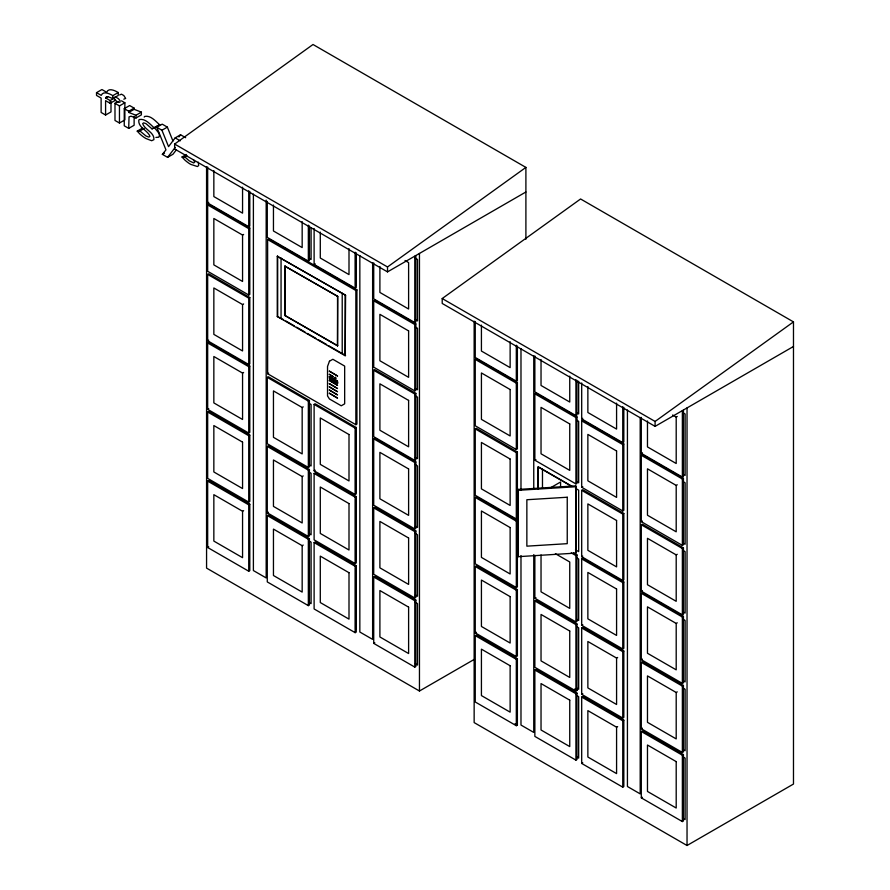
<?xml version="1.0" encoding="UTF-8"?>
<svg xmlns="http://www.w3.org/2000/svg" width="890" height="890" viewBox="0 0 890 890"><rect width="100%" height="100%" fill="white"/><g stroke="black" fill="none" stroke-linecap="round" stroke-linejoin="round"><path stroke-width="1.33" d="M334.762 377.571L335.497 377.338M119.616 94.941L121.474 94.173L123.799 95.519L125.668 98.434L123.799 99.168M114.487 98.034L110.16 100.537L105.643 97.922L106.144 97.055L108.224 96.776L112.841 98.579L118.248 95.464L118.248 92.516C115.077 90.669 108.68 87.431 106.622 92.249L101.927 89.534L96.521 92.66L96.521 95.419L101.126 98.078L101.126 112.451L105.587 115.033L110.994 111.906L110.994 101.46M144.191 117.091L144.681 116.423C150.655 115.088 155.583 121.207 159.655 124.778L152.012 128.872L146.016 123.665L143.679 122.831L142.667 123.588C144.681 129.851 154.56 132.31 153.892 139.663L151.678 140.731L146.016 138.551A29.203 16.866 60 0 1 139.975 134.09L137.227 131.142L142.634 128.015M185.676 137.705L180.57 134.757L175.163 137.883L168.555 146.65L161.947 130.24L156.807 127.281L162.214 124.155L167.353 127.125L172.949 140.998M178.923 136.949L180.57 134.757M156.807 127.281L165.963 149.887L162.358 154.348L167.576 157.363L175.196 147.44M176.365 149.832L172.983 154.237L167.576 157.363M525.901 191.995L387.517 271.884L174.629 148.975L174.629 144.058L313.013 44.5L525.901 167.409L525.901 239.221M387.517 271.884L387.517 266.967L525.901 167.409M793.48 346.477L655.096 426.366L442.208 303.457L442.208 298.539L580.591 198.982L793.48 321.891L793.48 784.046L687.035 845.5L474.147 722.591L474.147 321.145M655.096 426.366L655.096 421.448L793.48 321.891M335.452 378.584L336.142 378.372L335.452 377.36M105.643 97.922L107.812 96.676M96.521 92.66L101.215 95.364C103.273 90.558 109.67 93.784 112.841 95.63L118.248 92.516M105.587 115.033L105.587 100.659L110.16 103.296L115.578 100.181M121.518 100.848L124.867 102.773L124.867 119.916L119.46 123.031L114.988 120.462L114.988 103.318L118.237 101.449M114.988 103.318L119.46 105.899L124.867 102.773M134.123 116.312L134.123 125.256L128.716 128.383L124.255 125.802L124.255 108.669L129.662 105.543L134.123 108.124L134.123 109.325L128.716 112.44L128.716 111.25L134.123 108.124M128.716 112.44L135.97 115.255L141.376 112.129L141.376 114.888L135.97 118.014L131.019 116.201L129.028 116.901L128.716 128.383M137.227 131.142L139.908 130.952L144.224 128.46M152.012 128.872L159.655 124.778M161.947 130.24L167.353 127.125M162.358 154.348L164.528 153.102M198.248 162.136L198.692 165.529L197.458 166.541L190.816 164.416A29.203 16.866 60 0 1 184.775 159.955L182.027 157.007L186.355 154.504M182.027 157.007L184.708 156.818L186.867 155.572M207.67 167.031L207.67 202.987L208.738 202.364M207.67 204.922L208.738 204.311L249.801 228.018L249.801 294.39L248.733 295.002L207.67 271.294L207.67 204.922L248.733 228.63L249.801 228.018M207.67 202.987L248.733 226.694L249.801 226.071L249.801 191.506M242.558 235.049L242.558 281.463L213.845 264.886L213.845 218.473L242.558 235.049L243.626 234.437M267.623 239.532L268.68 238.921L356.923 289.862L356.923 424.085L355.855 424.697L267.623 373.755L267.623 239.532L355.855 290.485L356.923 289.862M207.67 274.42L208.738 273.809L249.801 297.516L249.801 363.888L248.733 364.5L207.67 340.792L207.67 274.42L248.733 298.128L249.801 297.516M277.257 256.287L345.587 295.246L345.164 355.722L277.257 316.506L277.257 256.287L345.587 295.246M281.051 257.989L281.051 318.22M284.889 266.143L337.744 296.415L337.532 345.854L284.889 315.472L284.889 266.143L337.744 296.415M267.278 201.44L267.278 237.396L308.341 261.104L309.409 260.492L309.409 225.927M242.558 304.547L242.558 350.96L213.845 334.384L213.845 287.959L242.558 304.547L243.626 303.924M314.114 228.485L314.114 264.441L315.182 263.818M207.67 340.792L208.738 340.18M207.67 342.95L208.738 342.339L249.801 366.046L249.801 432.418L248.733 433.041L207.67 409.333L207.67 342.95L248.733 366.669L249.801 366.046M277.257 316.506L283.454 319.599M284.889 315.472L337.744 345.732M342.216 293.3L342.216 353.519M314.114 264.441L355.177 288.149L356.245 287.526L356.245 252.96M242.558 373.077L242.558 419.49L213.845 402.914L213.845 356.501L242.558 373.077L243.626 372.465M373.722 300.798L374.79 300.186L415.853 323.893L415.853 390.265L414.784 390.877L373.722 367.17L373.722 300.798L414.784 324.505L415.853 323.893M267.623 373.755L268.68 373.144M207.67 409.333L208.738 408.71M267.278 377.371L268.346 376.759L309.409 400.467L309.409 466.838L308.341 467.45L267.278 443.743L267.278 377.371L308.341 401.079L309.409 400.467M207.67 412.014L208.738 411.403L249.801 435.11L249.801 501.482L248.733 502.094L207.67 478.386L207.67 412.014L248.733 435.722L249.801 435.11M373.722 262.895L373.722 298.851L414.784 322.558L415.853 321.946L415.853 255.575M302.166 407.498L302.166 453.911L273.453 437.324L273.453 390.91L302.166 407.498L303.234 406.875M314.114 404.416L315.182 403.793L356.245 427.5L356.245 493.872L355.177 494.495L314.114 470.788L314.114 404.416L355.177 428.123L356.245 427.5M373.722 370.284L374.79 369.673L415.853 393.38L415.853 459.752L414.784 460.375L373.722 436.667L373.722 370.284L414.784 394.003L415.853 393.38M267.278 446.424L268.346 445.812L309.409 469.52L309.409 535.891L308.341 536.514L267.278 512.796L267.278 446.424L308.341 470.131L309.409 469.52M207.67 481.134L208.738 480.522L249.801 504.23L249.801 570.601L248.733 571.213L207.67 547.506L207.67 481.134L248.733 504.841L249.801 504.23M475.249 359.415L476.317 358.792L517.379 382.5L517.379 448.883L516.311 449.495L475.249 425.787L475.249 359.415L516.311 383.123L517.379 382.5M302.166 476.551L302.166 522.964L273.453 506.388L273.453 459.974L302.166 476.551L303.234 475.939M242.558 511.261L242.558 557.674L213.845 541.087L213.845 494.673L242.558 511.261L243.626 510.638M314.114 470.788L315.182 470.165M373.722 438.826L374.79 438.214L415.853 461.921L415.853 528.293L414.784 528.905L373.722 505.197L373.722 438.826L414.784 462.533L415.853 461.921M314.114 473.469L315.182 472.857L356.245 496.564L356.245 562.936L355.177 563.548L314.114 539.841L314.114 473.469L355.177 497.176L356.245 496.564M267.278 512.796L268.346 512.184M207.67 547.506L208.738 546.894M267.278 515.544L268.346 514.932L309.409 538.639L309.409 605.011L308.341 605.634L267.278 581.915L267.278 515.544L308.341 539.251L309.409 538.639M475.249 321.512L475.249 357.469L516.311 381.176L517.379 380.564L517.379 345.988M534.857 393.825L535.925 393.213L576.987 416.921L576.987 483.292L575.919 483.904L534.857 460.197L534.857 393.825L575.919 417.532L576.987 416.921M475.249 428.902L476.317 428.29L517.379 451.998L517.379 518.369L516.311 518.981L475.249 495.274L475.249 428.902L516.311 452.609L517.379 451.998M302.166 545.67L302.166 592.084L273.453 575.507L273.453 529.094L302.166 545.67L303.234 545.058M373.722 507.878L374.79 507.267L415.853 530.974L415.853 597.346L414.784 597.969L373.722 574.261L373.722 507.878L414.784 531.597L415.853 530.974M314.114 542.589L315.182 541.977L356.245 565.684L356.245 632.056L355.177 632.668L314.114 608.96L314.114 542.589L355.177 566.296L356.245 565.684M534.857 355.933L534.857 391.878L575.919 415.586L576.987 414.974L576.987 380.408M581.693 382.967L581.693 418.923L582.761 418.311M581.693 420.87L582.761 420.247L623.823 443.965L623.823 510.337L622.755 510.949L581.693 487.242L581.693 420.87L622.755 444.577L623.823 443.965M534.857 460.197L535.925 459.585M475.249 497.443L476.317 496.831L517.379 520.539L517.379 586.91L516.311 587.522L475.249 563.815L475.249 497.443L516.311 521.151L517.379 520.539M373.722 576.998L374.79 576.386L415.853 600.094L415.853 666.465L414.784 667.088L373.722 643.381L373.722 576.998L414.784 600.717L415.853 600.094M581.693 418.923L622.755 442.63L623.823 442.019L623.823 407.442M550.398 487.876L560.578 481.991L560.578 487.364M672.606 415.018L676.2 417.087L677.257 416.476M581.693 487.242L582.761 486.63M641.301 417.388L641.301 453.333L642.369 452.721M641.301 455.28L642.369 454.668L683.431 478.375L683.431 544.747L682.363 545.359L641.301 521.651L641.301 455.28L682.363 478.987L683.431 478.375M581.693 490.357L582.761 489.745L623.823 513.452L623.823 579.824L622.755 580.447L581.693 556.728L581.693 490.357L622.755 514.064L623.823 513.452M475.249 566.496L476.317 565.884L517.379 589.592L517.379 655.963L516.311 656.575L475.249 632.868L475.249 566.496L516.311 590.203L517.379 589.592M373.722 643.381L374.79 642.758M641.301 453.333L682.363 477.051L683.431 476.428L683.431 410.056M676.2 485.406L676.2 531.82L647.475 515.243L647.475 468.819L676.2 485.406L677.257 484.794M571.235 552.857L575.919 555.56L576.987 554.948L576.987 621.32L575.919 621.932L534.857 598.225L534.857 555.36M641.301 521.651L642.369 521.039M581.693 556.728L582.761 556.116M581.693 558.898L582.761 558.286L623.823 581.993L623.823 648.365L622.755 648.977L581.693 625.269L581.693 558.898L622.755 582.605L623.823 581.993M641.301 524.777L642.369 524.166L683.431 547.873L683.431 614.245L682.363 614.856L641.301 591.149L641.301 524.777L682.363 548.485L683.431 547.873M534.857 598.225L535.925 597.613M475.249 632.868L476.317 632.256M534.857 600.917L535.925 600.305L576.987 624.012L576.987 690.384L575.919 690.996L534.857 667.289L534.857 600.917L575.919 624.624L576.987 624.012M475.249 635.616L476.317 635.004L517.379 658.711L517.379 725.083L516.311 725.695L475.249 701.988L475.249 635.616L516.311 659.323L517.379 658.711M206.569 166.653L206.569 568.109L419.457 691.018L474.47 659.256M676.2 554.893L676.2 601.317L647.475 584.73L647.475 538.317L676.2 554.893L677.257 554.281M581.693 625.269L582.761 624.658M641.301 591.149L642.369 590.537M641.301 593.307L642.369 592.696L683.431 616.403L683.431 682.775L682.363 683.386L641.301 659.679L641.301 593.307L682.363 617.015L683.431 616.403M581.693 627.951L582.761 627.339L623.823 651.046L623.823 717.418L622.755 718.03L581.693 694.322L581.693 627.951L622.755 651.658L623.823 651.046M534.857 670.037L535.925 669.425L576.987 693.132L576.987 759.504L575.919 760.116L534.857 736.408L534.857 670.037L575.919 693.744L576.987 693.132M676.2 623.434L676.2 669.847L647.475 653.271L647.475 606.858L676.2 623.434L677.257 622.822M616.581 658.077L616.581 704.491L587.867 687.914L587.867 641.501L616.581 658.077L617.649 657.465M641.301 659.679L642.369 659.067M581.693 694.322L582.761 693.71M641.301 662.371L642.369 661.76L683.431 685.467L683.431 751.839L682.363 752.451L641.301 728.743L641.301 662.371L682.363 686.079L683.431 685.467M581.693 697.07L582.761 696.458L623.823 720.166L623.823 786.538L622.755 787.149L581.693 763.442L581.693 697.07L622.755 720.778L623.823 720.166M676.2 692.487L676.2 738.911L647.475 722.324L647.475 675.91L676.2 692.487L677.257 691.875M616.581 727.197L616.581 773.61L587.867 757.034L587.867 710.62L616.581 727.197L617.649 726.585M641.301 728.743L642.369 728.131M581.693 763.442L582.761 762.83M641.301 731.491L642.369 730.879L683.431 754.587L683.431 820.958L682.363 821.57L641.301 797.863L641.301 731.491L682.363 755.198L683.431 754.587M641.301 797.863L642.369 797.251M518.013 489.433L575.763 485.873L575.919 486.73L575.919 553.102L518.18 556.673L518.013 489.433L518.18 556.673M518.18 490.301L575.919 486.73M155.906 137.416L158.809 137.205L159.455 135.447L158.854 133.144L155.183 128.549M134.123 109.325L141.376 112.129M415.407 258.245L417.532 259.468L417.532 320.923L415.407 319.699M682.986 412.726L685.111 413.961L685.111 475.416L682.986 474.181M405.028 260.525L408.61 262.606L408.61 309.019L379.897 292.443L379.897 266.499M175.163 137.883L180.269 140.831M124.255 108.669L128.716 111.25M174.629 144.058L387.517 266.967M442.208 298.539L655.096 421.448M308.964 258.245L311.088 259.468L311.088 228.062M576.542 412.726L578.667 413.961L578.667 381.176M415.407 327.075L417.532 328.299L417.532 389.753L415.407 388.53M576.542 420.102L578.667 421.337L578.667 482.792L576.542 481.557M682.986 481.557L685.111 482.792L685.111 544.246L682.986 543.011M285.857 320.99L294.245 325.829M296.648 327.22L305.036 332.059M307.439 333.45L315.828 338.289M318.231 339.68L326.63 344.519M329.022 345.91L345.587 355.477M415.407 395.905L417.532 397.129L417.532 458.584L415.407 457.36M572.048 486.341L538.228 466.805L538.228 488.666M575.474 488.321L578.667 490.168L578.667 551.622L575.474 549.775M682.986 550.387L685.111 551.622L685.111 613.077L682.986 611.842M571.87 486.474L538.005 466.927L538.005 488.788M573.471 552.913L576.987 554.948M308.964 403.281L311.088 404.505L311.088 465.959L308.964 464.736M415.407 464.736L417.532 465.959L417.532 527.414L415.407 526.19M576.542 557.763L578.667 558.998L578.667 620.452L576.542 619.218M682.986 619.218L685.111 620.452L685.111 681.907L682.986 680.672M555.393 553.691L569.745 561.979L569.745 608.393L541.031 591.817L541.031 554.96M308.964 472.112L311.088 473.335L311.088 534.79L308.964 533.566M415.407 533.566L417.532 534.79L417.532 596.244L415.407 595.021M576.542 626.593L578.667 627.828L578.667 689.283L576.542 688.048M682.986 688.048L685.111 689.283L685.111 750.737L682.986 749.502M574.64 689.027L576.987 690.384M308.964 540.942L311.088 542.166L311.088 603.62L308.964 602.397M415.407 602.397L417.532 603.62L417.532 665.075L415.407 663.851M576.542 695.424L578.667 696.659L578.667 758.113L576.542 756.878M682.986 756.878L685.111 758.113L685.111 819.568L682.986 818.333M515.032 723.726L517.379 725.083M335.508 380.052L336.498 382.099L334.429 381.265L334.429 379.418M335.319 378.439L334.829 377.727M154.237 127.904C150.176 124.333 145.248 118.214 139.274 119.549L138.784 120.217C138.028 127.682 147.629 130.162 149.943 136.292L148.886 137.116L145.982 135.992L139.908 130.952M184.708 156.818L189.103 160.745L193.686 162.981L194.754 162.158L193.386 159.633M575.919 553.102L575.763 485.873M687.035 407.932L687.035 845.5M682.363 410.668L682.363 477.051M682.363 478.987L682.363 545.359M682.363 548.485L682.363 614.856M682.363 617.015L682.363 683.386M682.363 686.079L682.363 752.451M682.363 755.198L682.363 821.57M676.2 417.087L676.2 463.501L647.475 446.925L647.475 420.981M640.199 417.443L640.199 793.88L627.428 786.504L627.428 410.068M622.755 406.674L622.755 442.63M622.755 444.577L622.755 510.949M622.755 514.064L622.755 580.447M622.755 582.605L622.755 648.977M622.755 651.658L622.755 718.03M622.755 720.778L622.755 787.149M616.581 403.148L616.581 429.091L587.867 412.504L587.867 386.572M575.919 379.641L575.919 415.586M575.919 417.532L575.919 483.904M575.919 555.56L575.919 621.932M575.919 624.624L575.919 690.996M575.919 693.744L575.919 760.116M569.745 376.114L569.745 402.046L541.031 385.47L541.031 359.527M542.477 469.264L542.477 488.388M533.755 355.989L533.755 489.333M533.755 554.626L533.755 732.426L520.984 725.05L520.984 555.582M520.984 348.613L520.984 490.29M516.934 346.9L516.934 378.317M516.934 385.693L516.934 447.147M516.934 454.523L516.934 515.978M516.934 523.353L516.934 584.808M516.934 592.184L516.934 653.638M516.934 661.014L516.934 722.469M516.723 347.022L516.723 378.439M516.723 385.815L516.723 447.27M516.723 454.645L516.723 516.1M516.723 523.476L516.723 584.93M516.723 592.306L516.723 653.761M516.723 661.136L516.723 722.591M516.311 345.22L516.311 381.176M516.311 383.123L516.311 449.495M516.311 452.609L516.311 518.981M516.311 521.151L516.311 587.522M516.311 590.203L516.311 656.575M516.311 659.323L516.311 725.695M510.137 341.693L510.137 367.637L481.423 351.049L481.423 325.117M419.457 253.45L419.457 691.018M414.784 256.187L414.784 322.558M414.784 324.505L414.784 390.877M414.784 394.003L414.784 460.375M414.784 462.533L414.784 528.905M414.784 531.597L414.784 597.969M414.784 600.717L414.784 667.088M372.621 262.951L372.621 639.387L359.838 632.022L359.838 255.575M355.8 253.873L355.8 285.278M355.855 290.485L355.855 424.697M355.8 430.315L355.8 491.77M355.8 499.145L355.8 560.6M355.8 567.976L355.8 629.441M355.588 252.627L355.588 285.401M355.588 430.437L355.588 491.892M355.588 499.268L355.588 560.733M355.588 568.098L355.588 629.564M355.177 252.193L355.177 288.149M355.177 428.123L355.177 494.495M355.177 497.176L355.177 563.548M355.177 566.296L355.177 632.668M349.002 248.666L349.002 274.598L320.289 258.022L320.289 232.09M345.164 295.491L345.164 355.722M337.532 296.537L337.532 345.854M333.973 379.162L333.973 380.998L333.216 380.564L333.216 378.717M332.76 378.461L332.76 380.308L331.38 378.595L331.38 379.507L330.624 379.073L330.624 377.226M332.003 378.016L332.003 378.762L331.38 377.66M308.341 225.148L308.341 261.104M308.341 401.079L308.341 467.45M308.341 470.131L308.341 536.514M308.341 539.251L308.341 605.634M302.166 221.621L302.166 247.565L273.453 230.988L273.453 205.045M285.1 266.021L285.1 315.338M277.68 256.042L277.68 316.261M266.177 200.105L266.177 577.933L253.394 570.557L253.394 194.12M248.733 190.738L248.733 226.694M248.733 228.63L248.733 295.002M248.733 298.128L248.733 364.5M248.733 366.669L248.733 433.041M248.733 435.722L248.733 502.094M248.733 504.841L248.733 571.213M242.558 187.212L242.558 213.144L213.845 196.568L213.845 170.624M135.97 115.255L135.97 118.014M119.46 105.899L119.46 123.031M112.841 95.63L112.841 98.579M110.16 100.537L110.16 103.296M335.875 381.176C334.94 383.078 335.385 378.372 335.875 381.176M329.322 371.13L337.544 376.003L329.322 371.13M329.322 374.323L333.427 376.815L329.322 374.323M329.333 376.748L329.623 378.973L337.733 383.19L337.466 380.942L329.345 376.715M329.545 376.626L329.834 378.84L337.544 383.279L337.254 381.065L329.567 376.648M329.322 380.464L337.544 385.337L329.356 380.419M329.322 383.668L337.544 388.541L329.356 383.623M329.322 386.861L337.544 391.734L329.356 386.816M329.322 390.054L337.544 394.926L329.356 390.009M329.322 393.247L337.544 398.119L329.356 393.202M114.443 97.411L114.443 98.968L116.067 100.948L118.392 102.294L120.028 102.183L120.028 100.637L118.392 98.645L116.067 97.299L114.443 97.411M329.445 361.24L327.531 366.469L327.531 395.961L329.445 398.976L341.259 405.796L344.664 403.826L344.664 366.09L332.849 359.271L329.445 361.24M567.241 497.243L526.858 499.735L526.858 546.16L567.241 543.668L567.241 497.243M408.61 330.913L379.897 314.337L379.897 360.75L408.61 377.338L408.61 330.913M510.137 389.531L481.423 372.955L481.423 419.368L510.137 435.955L510.137 389.531M569.745 423.952L541.031 407.364L541.031 453.789L569.745 470.365L569.745 423.952M616.581 450.985L587.867 434.409L587.867 480.822L616.581 497.41L616.581 450.985M408.61 400.411L379.897 383.835L379.897 430.248L408.61 446.825L408.61 400.411M510.137 459.029L481.423 442.452L481.423 488.866L510.137 505.442L510.137 459.029M616.581 520.483L587.867 503.907L587.867 550.32L616.581 566.897L616.581 520.483M349.002 434.531L320.289 417.955L320.289 464.369L349.002 480.945L349.002 434.531M408.61 468.952L379.897 452.365L379.897 498.789L408.61 515.366L408.61 468.952M510.137 527.559L481.423 510.982L481.423 557.396L510.137 573.983L510.137 527.559M616.581 589.013L587.867 572.437L587.867 618.85L616.581 635.438L616.581 589.013M242.558 442.141L213.845 425.553L213.845 471.967L242.558 488.554L242.558 442.141M349.002 503.595L320.289 487.008L320.289 533.433L349.002 550.009L349.002 503.595M408.61 538.005L379.897 521.429L379.897 567.842L408.61 584.419L408.61 538.005M510.137 596.623L481.423 580.046L481.423 626.46L510.137 643.036L510.137 596.623M569.745 631.032L541.031 614.456L541.031 660.87L569.745 677.457L569.745 631.032M349.002 572.715L320.289 556.128L320.289 602.552L349.002 619.129L349.002 572.715M408.61 607.125L379.897 590.548L379.897 636.962L408.61 653.538L408.61 607.125M510.137 665.742L481.423 649.166L481.423 695.58L510.137 712.156L510.137 665.742M569.745 700.152L541.031 683.576L541.031 729.989L569.745 746.577L569.745 700.152M676.2 761.606L647.475 745.03L647.475 791.444L676.2 808.031L676.2 761.606"/></g></svg>
